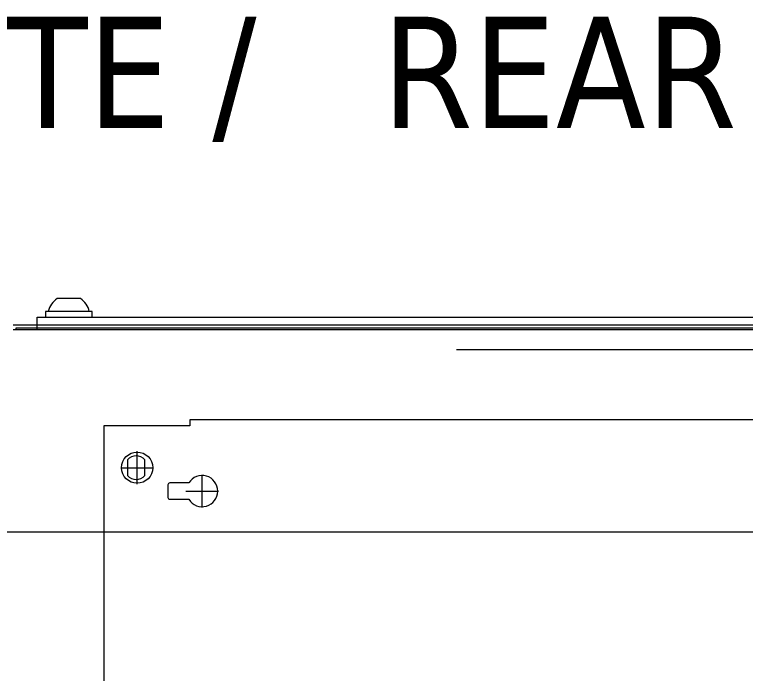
# Model space of a CAD drawing. Header units: millimetres. Extents: x 1880 to 4113, y 771 to 2990.
# Drawn here: x 2939.4 to 3313.7, y 2652.3 to 2989.5 of the extents above; entities that cross this region are included whole.
import ezdxf
from ezdxf.enums import TextEntityAlignment as Align

# ---------------------------------------------------------------- set-up
doc = ezdxf.new("R2010")
doc.units = ezdxf.units.MM
doc.layers.add('! NO PLOT !', color=7, linetype='Continuous', true_color=0xff75dd, plot=False)
doc.layers.add('000-PI-Oprema', color=30, linetype='Continuous', lineweight=5)
doc.layers.add('0_1', color=7, linetype='Continuous', lineweight=0)
doc.layers.add('000-PI-ORMAR', color=2, linetype='Continuous')
doc.layers.add('002-PI-Kabelska kanalica', color=150, linetype='Continuous')
doc.styles.add('Tahoma', font='tahoma.ttf')

msp = doc.modelspace()

# ---------------------------------------------------------------- linework, layer by layer
at = {"layer": '! NO PLOT !', "color": 0, "linetype": 'ByBlock', "lineweight": 0}
for p, q in [((3002.2, 2749.22), (3002.2, 2766.02)), ((2997.2, 2761.59), (2997.2, 2753.65)), ((3006.2, 2753.65), (3006.2, 2761.59)), ((2993.8, 2757.62), (3010.6, 2757.62)), ((3035.5, 2737.22), (3035.5, 2754.02)), ((3018, 2748.82), (3018, 2742.42)), ((3028.69, 2749.82), (3019, 2749.82)), ((3027.1, 2745.62), (3043.9, 2745.62)), ((3019, 2741.42), (3028.69, 2741.42))]:
    msp.add_line(p, q, dxfattribs=at)
msp.add_circle((3002.2, 2757.62), 8, dxfattribs=at)
for centre, radius, start, end in [((3001.7, 2757.62), 6, 41.4096, 138.5904), ((3001.7, 2757.62), 6, 221.4096, 318.5904), ((3035.5, 2745.62), 8, 211.6682, 148.3318), ((3019, 2748.82), 1, 90, 180), ((3019, 2742.42), 1, 180, 270)]:
    msp.add_arc(centre, radius, start, end, dxfattribs=at)
at = {"layer": '000-PI-Oprema', "color": 0, "linetype": 'ByBlock', "lineweight": 0, "ltscale": 0.25}
for p, q in [((3165.7, 2818.12), (3703.7, 2818.12)), ((3703.7, 2782.12), (3165.7, 2782.12))]:
    msp.add_line(p, q, dxfattribs=at)
at = {"layer": '000-PI-ORMAR', "color": 0, "linetype": 'ByBlock', "lineweight": 0}
for p, q in [((2973.2, 2844.22), (2961.2, 2844.22)), ((2979.2, 2837.62), (2955.2, 2837.62)), ((2955.2, 2837.62), (2955.2, 2834.72)), ((2979.2, 2834.72), (2979.2, 2837.62)), ((2950.95, 2828.22), (2950.95, 2834.72)), ((2950.95, 2834.72), (3918.45, 2834.72)), ((2938.7, 2830.72), (2950.95, 2830.72)), ((2950.95, 2830.72), (3437.35, 2830.72)), ((3434.97, 2828.22), (2938.7, 2828.22)), ((2940.2, 2828.22), (2940.2, 2829.22)), ((2940.2, 2829.22), (2950.95, 2829.22)), ((2950.95, 2829.22), (3434.97, 2829.22)), ((3029.2, 2782.12), (3029.2, 2779.12)), ((3840.2, 2782.12), (3029.2, 2782.12)), ((3029.2, 2779.12), (2985.2, 2779.12)), ((2985.2, 2779.12), (2985.2, 889.12))]:
    msp.add_line(p, q, dxfattribs=at)
for centre, start, end in [((2967.59, 2835.03), 124.8208, 166.6054), ((2966.8, 2835.03), 13.3946, 55.1792)]:
    msp.add_arc(centre, 11.2, start, end, dxfattribs=at)
at = {"layer": '002-PI-Kabelska kanalica', "color": 0, "linetype": 'ByBlock', "lineweight": 0}
msp.add_line((2113.2, 2724.72), (3884.2, 2724.72), dxfattribs=at)

# ---------------------------------------------------------------- texts
at = {"layer": '0_1', "color": 0, "linetype": 'ByBlock', "lineweight": 0, "style": 'Tahoma'}
msp.add_text('VISTA POSTERIORE SENZA PORTE /   REAR VIEW WITHOUT DOORS', height=57, dxfattribs=at).set_placement((2998.22, 2960), align=Align.MIDDLE_CENTER)

doc.saveas('drawing.dxf')
